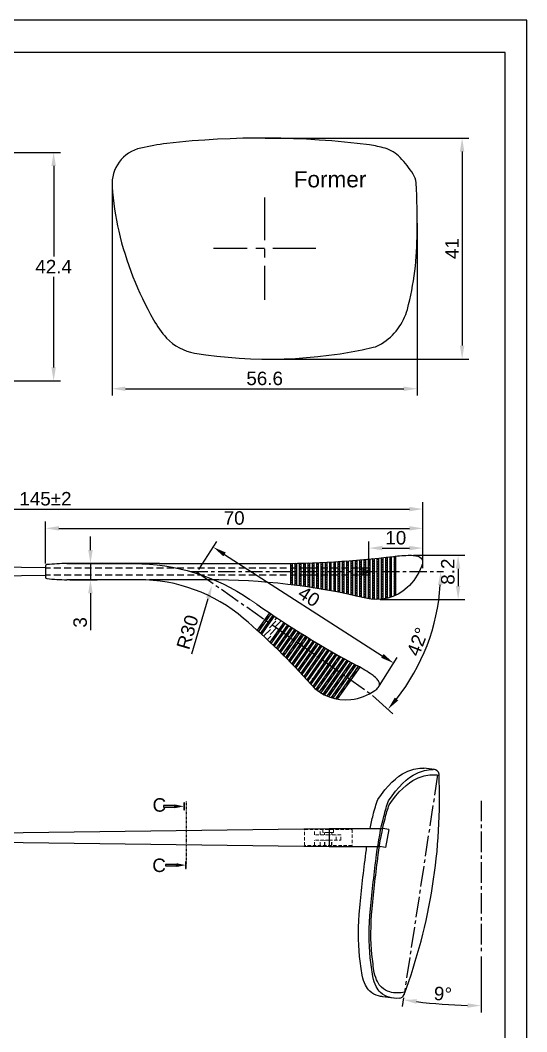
# Model space of a CAD drawing. Header units: millimetres. Extents: x 1399 to 2555, y 1196 to 1555.
# Drawn here: x 1992.6 to 2086.6, y 1366.9 to 1554.6 of the extents above; entities that cross this region are included whole.
import ezdxf

# ---------------------------------------------------------------- set-up
doc = ezdxf.new("R2010")
doc.units = ezdxf.units.MM
for name, pattern in [('ACAD_ISO02W100', [15, 12, -3]), ('CENTER', [50.8, 31.75, -6.35, 6.35, -6.35]), ('CENTER2', [28.575, 19.05, -3.175, 3.175, -3.175]), ('DASHED', [19.05, 12.7, -6.35]), ('HIDDEN', [9.525, 6.35, -3.175]), ('HIDDEN2', [0.1875, 0.125, -0.0625]), ('PHANTOM2', [1.25, 0.625, -0.125, 0.125, -0.125, 0.125, -0.125])]:
    doc.linetypes.add(name, pattern=pattern)
for name, color, linetype in [('Center Line', 2, 'CENTER2'), ('Dimension', 3, 'Continuous'), ('Hidden Line', 1, 'HIDDEN2'), ('PDF2_Geometry', 7, 'Continuous'), ('Section Line', 6, 'PHANTOM2'), ('Text', 4, 'Continuous')]:
    doc.layers.add(name, color=color, linetype=linetype)
for name, color, linetype, lineweight in [('odj', 4, 'Continuous', 35), ('Section', 4, 'Continuous', 25), ('绘图层', 7, 'Continuous', 15), ('虚线', 3, 'DASHED', 15)]:
    doc.layers.add(name, color=color, linetype=linetype, lineweight=lineweight)
doc.styles.get("Standard").update_dxf_attribs({"font": 'arial.ttf'})
doc.styles.add('样式 1', font='romant.shx')
doc.dimstyles.new('ISO-25', dxfattribs={"dimtxt": 2.5, "dimasz": 2.5, "dimexe": 1.25, "dimexo": 0.625, "dimtad": 1, "dimtxsty": 'Standard', "dimcen": 2.5, "dimadec": 0, "dimazin": 0, "dimtfac": 1, "dimtmove": 0, "dimatfit": 3, "dimfxl": 1, "dimarcsym": 0})
doc.dimstyles.new('ISO-25$0', dxfattribs={"dimtxt": 2.5, "dimasz": 2.5, "dimexe": 0.5, "dimexo": 1, "dimgap": 1, "dimtad": 0, "dimtih": 1, "dimtoh": 1, "dimdec": 1, "dimzin": 10, "dimdsep": 46, "dimlunit": 6, "dimtxsty": '样式 1', "dimcen": 0, "dimclrd": 256, "dimclre": 256, "dimclrt": 7, "dimazin": 0, "dimtfac": 1, "dimtdec": 1, "dimtofl": 0, "dimtmove": 0, "dimatfit": 0, "dimfxl": 1, "dimtolj": 1, "dimtzin": 10, "dimarcsym": 0})
pattern_1 = [(45, (-4289.73842, 1186.33134), (-0.224506403, 0.224506403), [])]
pattern_2 = [(45, (-4291.73842, 1186.33134), (-0.224506403, 0.224506403), [])]

# ---------------------------------------------------------------- blocks, each defined once
blk = doc.blocks.new('*D159')
at = {"layer": 'Defpoints', "color": 0, "transparency": 16777216}
for p in [(2067.36, 1463.85), (1922.31, 1453.91), (2067.36, 1452.26)]:
    blk.add_point(p, dxfattribs=at)
at = {"layer": 'Dimension', "color": 0, "lineweight": -2, "transparency": 16777216}
for p, q in [((1922.31, 1454.53), (1922.31, 1465.1)), ((2067.36, 1452.89), (2067.36, 1465.1)), ((1924.81, 1463.85), (2064.86, 1463.85))]:
    blk.add_line(p, q, dxfattribs=at)
at = {"layer": 'Dimension', "color": 0, "transparency": 16777216}
for points in [[(1924.81, 1464.26), (1924.81, 1463.43), (1922.31, 1463.85)], [(2064.86, 1464.26), (2064.86, 1463.43), (2067.36, 1463.85)]]:
    blk.add_solid(points, dxfattribs=at)
at = {"layer": 'Dimension', "color": 0, "transparency": 16777216, "insert": (1997.31, 1465.75), "char_height": 2.5, "attachment_point": 5}
blk.add_mtext('145±2', dxfattribs=at)
blk = doc.blocks.new('*D125')
at = {"layer": 'Defpoints', "color": 0, "transparency": 16777216}
for p in [(2067.36, 1460.27), (1997.32, 1453.15), (2067.36, 1452.26)]:
    blk.add_point(p, dxfattribs=at)
at = {"layer": 'Dimension', "color": 0, "lineweight": -2, "transparency": 16777216}
for p, q in [((1997.32, 1453.77), (1997.32, 1461.52)), ((1999.82, 1460.27), (2064.86, 1460.27)), ((2067.36, 1452.89), (2067.36, 1461.52))]:
    blk.add_line(p, q, dxfattribs=at)
at = {"layer": 'Dimension', "color": 0, "transparency": 16777216}
for points in [[(1999.82, 1460.69), (1999.82, 1459.86), (1997.32, 1460.27)], [(2064.86, 1460.69), (2064.86, 1459.86), (2067.36, 1460.27)]]:
    blk.add_solid(points, dxfattribs=at)
at = {"layer": 'Dimension', "color": 0, "transparency": 16777216, "insert": (2032.34, 1462.18), "char_height": 2.5, "attachment_point": 5}
blk.add_mtext('70', dxfattribs=at)
blk = doc.blocks.new('*D126')
at = {"layer": 'Defpoints', "color": 0, "transparency": 16777216}
for p in [(2067.36, 1456.61), (2057.32, 1452.91), (2067.36, 1452.26)]:
    blk.add_point(p, dxfattribs=at)
at = {"layer": 'Dimension', "color": 0, "lineweight": -2, "transparency": 16777216}
for p, q in [((2057.32, 1453.53), (2057.32, 1457.86)), ((2059.82, 1456.61), (2064.86, 1456.61)), ((2067.36, 1452.89), (2067.36, 1457.86))]:
    blk.add_line(p, q, dxfattribs=at)
at = {"layer": 'Dimension', "color": 0, "transparency": 16777216}
for points in [[(2059.82, 1457.03), (2059.82, 1456.19), (2057.32, 1456.61)], [(2064.86, 1457.03), (2064.86, 1456.19), (2067.36, 1456.61)]]:
    blk.add_solid(points, dxfattribs=at)
at = {"layer": 'Dimension', "color": 0, "transparency": 16777216, "insert": (2062.34, 1458.51), "char_height": 2.5, "attachment_point": 5}
blk.add_mtext('10', dxfattribs=at)
blk = doc.blocks.new('*D127')
at = {"layer": 'Defpoints', "color": 0, "transparency": 16777216}
for p in [(2065, 1455.27), (2058.81, 1447.07), (2073.91, 1447.07)]:
    blk.add_point(p, dxfattribs=at)
at = {"layer": 'Dimension', "color": 0, "lineweight": -2, "transparency": 16777216}
for p, q in [((2065.63, 1455.27), (2075.16, 1455.27)), ((2073.91, 1452.77), (2073.91, 1449.57)), ((2059.44, 1447.07), (2075.16, 1447.07))]:
    blk.add_line(p, q, dxfattribs=at)
at = {"layer": 'Dimension', "color": 0, "transparency": 16777216}
for points in [[(2073.49, 1452.77), (2074.32, 1452.77), (2073.91, 1455.27)], [(2073.49, 1449.57), (2074.32, 1449.57), (2073.91, 1447.07)]]:
    blk.add_solid(points, dxfattribs=at)
at = {"layer": 'Dimension', "color": 0, "transparency": 16777216, "insert": (2072, 1452.24), "char_height": 2.5, "attachment_point": 5, "rotation": 90}
blk.add_mtext('8.2', dxfattribs=at)
blk = doc.blocks.new('*D128')
at = {"layer": 'Defpoints', "color": 0, "transparency": 16777216}
for p in [(2001.44, 1453.74), (2001.23, 1450.74), (2005.67, 1450.74)]:
    blk.add_point(p, dxfattribs=at)
at = {"layer": 'Dimension', "color": 0, "lineweight": -2, "transparency": 16777216}
for p, q in [((2005.67, 1456.24), (2005.67, 1458.74)), ((2002.06, 1453.74), (2006.92, 1453.74)), ((2005.67, 1453.74), (2005.67, 1450.74)), ((2001.86, 1450.74), (2006.92, 1450.74)), ((2005.67, 1448.24), (2005.67, 1441.37))]:
    blk.add_line(p, q, dxfattribs=at)
at = {"layer": 'Dimension', "color": 0, "transparency": 16777216}
for points in [[(2005.25, 1456.24), (2006.08, 1456.24), (2005.67, 1453.74)], [(2005.25, 1448.24), (2006.08, 1448.24), (2005.67, 1450.74)]]:
    blk.add_solid(points, dxfattribs=at)
at = {"layer": 'Dimension', "color": 0, "transparency": 16777216, "insert": (2003.76, 1442.82), "char_height": 2.5, "attachment_point": 5, "rotation": 90}
blk.add_mtext('3', dxfattribs=at)
blk = doc.blocks.new('*D161')
at = {"layer": 'Defpoints', "color": 0, "transparency": 16777216}
for p in [(2070.1, 1414.51), (2078.17, 1409.74), (2078.17, 1381.44), (2063.87, 1373.75), (2068.52, 1372.2)]:
    blk.add_point(p, dxfattribs=at)
at = {"layer": 'Dimension', "color": 0, "lineweight": -2, "transparency": 16777216}
for p, q in [((2078.17, 1380.81), (2078.17, 1370.46)), ((2063.78, 1373.14), (2063.54, 1371.57))]:
    blk.add_line(p, q, dxfattribs=at)
blk.add_arc((2078.17, 1467.28), 95.57, 262.809, 268.5012, dxfattribs=at)
at = {"layer": 'Dimension', "color": 0, "transparency": 16777216}
for points in [[(2066.15, 1372.05), (2066.26, 1372.87), (2063.73, 1372.81)], [(2075.67, 1372.16), (2075.66, 1371.32), (2078.17, 1371.71)]]:
    blk.add_solid(points, dxfattribs=at)
at = {"layer": 'Dimension', "color": 0, "transparency": 16777216, "insert": (2071.07, 1373.88), "char_height": 2.5, "attachment_point": 5, "rotation": 355.6551}
blk.add_mtext('9°', dxfattribs=at)
blk = doc.blocks.new('*D152')
at = {"layer": 'Defpoints', "color": 0, "transparency": 16777216}
for p in [(2032.31, 1452.26), (2032.47, 1452.26), (2071.19, 1452.26), (2066.21, 1434.32), (2057.57, 1429.65)]:
    blk.add_point(p, dxfattribs=at)
at = {"layer": 'Dimension', "color": 0, "lineweight": -2, "transparency": 16777216}
blk.add_line((2058.04, 1429.23), (2061.79, 1425.85), dxfattribs=at)
blk.add_arc((2032.47, 1452.26), 38.21, 321.7394, 356.2511, dxfattribs=at)
at = {"layer": 'Dimension', "color": 0, "transparency": 16777216}
for points in [[(2070.18, 1449.78), (2071.02, 1449.75), (2070.68, 1452.26)], [(2062.79, 1428.33), (2062.16, 1428.87), (2060.86, 1426.69)]]:
    blk.add_solid(points, dxfattribs=at)
at = {"layer": 'Dimension', "color": 0, "transparency": 16777216, "insert": (2066.39, 1439.24), "char_height": 2.5, "attachment_point": 5, "rotation": 68.9952}
blk.add_mtext('42°', dxfattribs=at)
blk = doc.blocks.new('*D121')
at = {"layer": 'Defpoints', "color": 0, "transparency": 16777216}
for p in [(2025.46, 1452.13), (2061.95, 1435.26), (2058.95, 1430.6)]:
    blk.add_point(p, dxfattribs=at)
at = {"layer": 'Dimension', "color": 0, "lineweight": -2, "transparency": 16777216}
for p, q in [((2025.8, 1452.66), (2029.13, 1457.84)), ((2030.56, 1455.44), (2059.84, 1436.61)), ((2059.29, 1431.13), (2062.62, 1436.31))]:
    blk.add_line(p, q, dxfattribs=at)
at = {"layer": 'Dimension', "color": 0, "transparency": 16777216}
for points in [[(2030.79, 1455.79), (2030.33, 1455.09), (2028.46, 1456.79)], [(2060.07, 1436.96), (2059.62, 1436.26), (2061.95, 1435.26)]]:
    blk.add_solid(points, dxfattribs=at)
at = {"layer": 'Dimension', "color": 0, "transparency": 16777216, "insert": (2046.23, 1447.62), "char_height": 2.5, "attachment_point": 5, "rotation": 327.2603}
blk.add_mtext('40', dxfattribs=at)
blk = doc.blocks.new('*D122')
at = {"layer": 'Defpoints', "color": 0, "transparency": 16777216}
for p in [(2028.21, 1449.68), (2019.79, 1420.88)]:
    blk.add_point(p, dxfattribs=at)
at = {"layer": 'Dimension', "color": 0, "lineweight": -2, "transparency": 16777216}
blk.add_line((2024.51, 1437.01), (2027.51, 1447.28), dxfattribs=at)
at = {"layer": 'Dimension', "color": 0, "transparency": 16777216}
blk.add_solid([(2027.11, 1447.4), (2027.91, 1447.16), (2028.21, 1449.68)], dxfattribs=at)
at = {"layer": 'Dimension', "color": 0, "transparency": 16777216, "insert": (2023.69, 1441.01), "char_height": 2.5, "attachment_point": 5, "rotation": 73.6909}
blk.add_mtext('R30', dxfattribs=at)
blk = doc.blocks.new('_FILLED')
at = {"color": 0, "linetype": 'ByBlock'}
blk.add_solid([(0, 0), (-1, 0.21), (-1, -0.21)], dxfattribs=at)
blk = doc.blocks.new('ER')
at = {"layer": 'Section'}
h = blk.add_hatch(color=6, dxfattribs=at)
h.dxf.hatch_style = 1
h.paths.add_polyline_path([(973.88, -602.3), (973.88, -602.77), (977.63, -602.77), (977.63, -602.3)])
h.paths.add_polyline_path([(980.63, -603.66), (980.87, -603.66), (980.87, -601.41), (980.63, -601.41)])
at = {"layer": 'Section', "color": 6}
for points in [[(977.63, -602.3), (973.88, -602.3), (973.88, -602.77), (977.63, -602.77)], [(980.87, -603.66), (980.87, -601.41), (980.63, -601.41), (980.63, -603.66)]]:
    blk.add_lwpolyline(points, close=True, dxfattribs=at)
at = {"layer": 'Section', "color": 6, "xscale": 3.002185386386005, "yscale": 3.002185386386005, "zscale": 3.002185386386005}
blk.add_blockref('_FILLED', (980.63, -602.54), dxfattribs=at)
blk = doc.blocks.new('*D140')
at = {"layer": 'Defpoints', "color": 0, "transparency": 16777216}
for p in [(2009.67, 1524.36), (2066.31, 1517.51), (2066.31, 1486.18)]:
    blk.add_point(p, dxfattribs=at)
at = {"layer": 'Dimension', "color": 0, "lineweight": -2, "transparency": 16777216}
for p, q in [((2009.67, 1523.74), (2009.67, 1484.93)), ((2066.31, 1516.89), (2066.31, 1484.93)), ((2012.17, 1486.18), (2063.81, 1486.18))]:
    blk.add_line(p, q, dxfattribs=at)
at = {"layer": 'Dimension', "color": 0, "transparency": 16777216}
for points in [[(2012.17, 1486.59), (2012.17, 1485.76), (2009.67, 1486.18)], [(2063.81, 1486.59), (2063.81, 1485.76), (2066.31, 1486.18)]]:
    blk.add_solid(points, dxfattribs=at)
at = {"layer": 'Dimension', "color": 0, "transparency": 16777216, "insert": (2038, 1488.08), "char_height": 2.5, "attachment_point": 5}
blk.add_mtext('56.6', dxfattribs=at)
blk = doc.blocks.new('*D141')
at = {"layer": 'Defpoints', "color": 0, "transparency": 16777216}
for p in [(2037.46, 1532.68), (2038.82, 1491.67), (2074.65, 1491.67)]:
    blk.add_point(p, dxfattribs=at)
at = {"layer": 'Dimension', "lineweight": -2, "transparency": 16777216}
for p, q in [((2038.09, 1532.68), (2075.9, 1532.68)), ((2074.65, 1530.18), (2074.65, 1494.17)), ((2039.44, 1491.67), (2075.9, 1491.67))]:
    blk.add_line(p, q, dxfattribs=at)
at = {"layer": 'Dimension', "transparency": 16777216}
for points in [[(2074.23, 1530.18), (2075.06, 1530.18), (2074.65, 1532.68)], [(2074.23, 1494.17), (2075.06, 1494.17), (2074.65, 1491.67)]]:
    blk.add_solid(points, dxfattribs=at)
at = {"layer": 'Dimension', "transparency": 16777216, "insert": (2072.77, 1512.18), "char_height": 2.5, "attachment_point": 5, "rotation": 90}
blk.add_mtext('41', dxfattribs=at)
blk = doc.blocks.new('*D176')
at = {"layer": 'Defpoints', "color": 0, "transparency": 16777216}
for p in [(1957.97, 1530.02), (1956.68, 1487.64), (1998.84, 1487.64)]:
    blk.add_point(p, dxfattribs=at)
at = {"layer": 'Dimension', "color": 0, "lineweight": -2, "transparency": 16777216}
for p, q in [((1958.6, 1530.02), (2000.09, 1530.02)), ((1998.84, 1527.52), (1998.84, 1510.71)), ((1998.84, 1490.14), (1998.84, 1506.95)), ((1957.3, 1487.64), (2000.09, 1487.64))]:
    blk.add_line(p, q, dxfattribs=at)
at = {"layer": 'Dimension', "color": 0, "transparency": 16777216}
for points in [[(1998.42, 1527.52), (1999.25, 1527.52), (1998.84, 1530.02)], [(1998.42, 1490.14), (1999.25, 1490.14), (1998.84, 1487.64)]]:
    blk.add_solid(points, dxfattribs=at)
at = {"layer": 'Dimension', "color": 0, "transparency": 16777216, "insert": (1998.84, 1508.83), "char_height": 2.5, "attachment_point": 5}
blk.add_mtext('42.4', dxfattribs=at)

msp = doc.modelspace()

# ---------------------------------------------------------------- hatches: boundary and pattern name
h = msp.add_hatch()
h.set_pattern_fill('ANSI31', color=256, scale=0.1)
h.set_pattern_definition(pattern_1)
h.paths.add_polyline_path([(2050.31116, 1454.03607, -0.000417333), (2050.01116, 1454.0191), (2050.01116, 1448.72091, -0.000609987), (2050.31116, 1448.66594)])
h.paths.add_polyline_path([(2051.11116, 1454.08379, -0.000417442), (2050.81116, 1454.06547), (2050.81116, 1448.57265, -0.000610729), (2051.11116, 1448.51567)])
h.paths.add_polyline_path([(2051.91116, 1454.13508, -0.00041756), (2051.61116, 1454.11543), (2051.61116, 1448.419, -0.000611499), (2051.91116, 1448.35999)])
h.paths.add_polyline_path([(2052.71116, 1454.18996, -0.000417686), (2052.41116, 1454.16896), (2052.41116, 1448.25993, -0.000612298), (2052.71116, 1448.19888)])
h.paths.add_polyline_path([(2053.51116, 1454.24841, -0.000417821), (2053.21116, 1454.22607), (2053.21116, 1448.09543, -0.000613127), (2053.51116, 1448.03233)])
h.paths.add_polyline_path([(2054.31116, 1454.31045, -0.000417963), (2054.01116, 1454.28677), (2054.01116, 1447.92547, -0.000613985), (2054.31116, 1447.86032)])
h.paths.add_polyline_path([(2055.11116, 1454.37609, -0.000418115), (2054.81116, 1454.35105), (2054.81116, 1447.75002, -0.000614873), (2055.11116, 1447.68281)])
h.paths.add_polyline_path([(2055.91116, 1454.44531, -0.000418275), (2055.61116, 1454.41893), (2055.61116, 1447.56907, -0.000615792), (2055.91116, 1447.49979)])
h.paths.add_polyline_path([(2056.71116, 1454.51813, -0.000418443), (2056.41116, 1454.4904), (2056.41116, 1447.38259, -0.000616742), (2056.71116, 1447.31122)])
h.paths.add_polyline_path([(2057.51116, 1454.59456, -0.00041862), (2057.21116, 1454.56548), (2057.21116, 1447.2041, 0.008961993), (2057.51116, 1447.15466)])
h = msp.add_hatch()
h.set_pattern_fill('ANSI31', color=256, scale=0.1)
h.set_pattern_definition(pattern_1)
h.paths.add_polyline_path([(2058.31116, 1454.67459, -0.000418805), (2058.01116, 1454.64416), (2058.01116, 1447.09653, 0.008863376), (2058.31116, 1447.07599)])
h.paths.add_polyline_path([(2059.11116, 1454.75823, -0.000419), (2058.81116, 1454.72644), (2058.81116, 1447.06543, 0.008845684), (2059.11116, 1447.07324)])
h.paths.add_polyline_path([(2059.91116, 1454.84549, -0.000419202), (2059.61116, 1454.81235), (2059.61116, 1447.10995, 0.00890746), (2059.91116, 1447.14633)])
h.paths.add_polyline_path([(2060.71116, 1454.93638, -0.000419414), (2060.41116, 1454.90187), (2060.41116, 1447.23132, 0.009053857), (2060.71116, 1447.29727)])
h.paths.add_polyline_path([(2061.51116, 1455.03088, -0.000419634), (2061.21116, 1454.99502), (2061.21116, 1447.43299, 0.009297882), (2061.51116, 1447.53047)])
h.paths.add_polyline_path([(2062.31116, 1455.12503, 0.002863427), (2062.01116, 1455.09146), (2062.01116, 1447.72114, 0.009663899), (2062.31116, 1447.85339)])
h = msp.add_hatch()
h.set_pattern_fill('ANSI31', color=256, scale=0.1)
h.set_pattern_definition(pattern_1)
h.paths.add_polyline_path([(2043.11116, 1453.76712, -0.000416723), (2042.81116, 1453.76218), (2042.81116, 1449.81535, -0.000604562), (2043.11116, 1449.77828)])
h.paths.add_polyline_path([(2043.91116, 1453.78276, -0.000416758), (2043.61116, 1453.77648), (2043.61116, 1449.71487, -0.000605057), (2043.91116, 1449.67584)])
h.paths.add_polyline_path([(2044.71116, 1453.80195, -0.000416801), (2044.41116, 1453.79434), (2044.41116, 1449.60915, -0.000605578), (2044.71116, 1449.56814)])
h.paths.add_polyline_path([(2045.51116, 1453.82471, -0.000416852), (2045.21116, 1453.81576), (2045.21116, 1449.49816, -0.000606126), (2045.51116, 1449.45518)])
h.paths.add_polyline_path([(2046.31116, 1453.85102, -0.000416912), (2046.01116, 1453.84074), (2046.01116, 1449.3819, -0.000606701), (2046.31116, 1449.33694)])
h.paths.add_polyline_path([(2047.11116, 1453.8809, -0.000416979), (2046.81116, 1453.86928), (2046.81116, 1449.26035, -0.000607303), (2047.11116, 1449.2134)])
h.paths.add_polyline_path([(2047.91116, 1453.91434, -0.000417055), (2047.61116, 1453.90138), (2047.61116, 1449.13349, -0.000607933), (2047.91116, 1449.08454)])
h.paths.add_polyline_path([(2048.71116, 1453.95135, -0.00041714), (2048.41116, 1453.93705), (2048.41116, 1449.00131, -0.00060859), (2048.71116, 1448.95036)])
h.paths.add_polyline_path([(2049.51116, 1453.99192, -0.000417232), (2049.21116, 1453.97629), (2049.21116, 1448.86379, -0.000609274), (2049.51116, 1448.81084)])
h = msp.add_hatch()
h.set_pattern_fill('ANSI31', color=256, scale=0.1)
h.set_pattern_definition(pattern_2)
h.paths.add_polyline_path([(2039.12961, 1444.42846, -0.000416723), (2038.88103, 1444.59648), (2036.61722, 1441.36343, -0.000604562), (2036.84171, 1441.16099)])
h.paths.add_polyline_path([(2039.79391, 1443.98241, -0.000416758), (2039.54456, 1444.14934), (2037.21491, 1440.82226, -0.000605057), (2037.43827, 1440.61822)])
h.paths.add_polyline_path([(2040.46024, 1443.53927, -0.000416801), (2040.21012, 1443.7051), (2037.8096, 1440.2768, -0.000605578), (2038.03182, 1440.07114)])
h.paths.add_polyline_path([(2041.12861, 1443.09905, -0.000416852), (2040.87773, 1443.26379), (2038.40126, 1439.72702, -0.000606126), (2038.62235, 1439.51974)])
h.paths.add_polyline_path([(2041.79903, 1442.66174, -0.000416912), (2041.54738, 1442.82539), (2038.98989, 1439.17292, -0.000606701), (2039.20985, 1438.96402)])
h.paths.add_polyline_path([(2042.47148, 1442.22736, -0.000416979), (2042.21907, 1442.38991), (2039.5755, 1438.61449, -0.000607303), (2039.79431, 1438.40396)])
h.paths.add_polyline_path([(2043.14599, 1441.79589, -0.000417055), (2042.89281, 1441.95735), (2040.15806, 1438.05171, -0.000607933), (2040.37573, 1437.83955)])
h.paths.add_polyline_path([(2043.82253, 1441.36734, -0.00041714), (2043.56859, 1441.5277), (2040.73756, 1437.48458, -0.00060859), (2040.95409, 1437.27077)])
h.paths.add_polyline_path([(2044.50113, 1440.94172, -0.000417232), (2044.24642, 1441.10098), (2041.314, 1436.91307, -0.000609274), (2041.52938, 1436.69762)])
h = msp.add_hatch()
h.set_pattern_fill('ANSI31', scale=0.1)
h.set_pattern_definition(pattern_2)
h.paths.add_polyline_path([(2045.18177, 1440.51902, -0.000417333), (2044.92629, 1440.67719), (2041.88737, 1436.33717, -0.000609987), (2042.10159, 1436.12007)])
h.paths.add_polyline_path([(2045.86446, 1440.09925, -0.000417442), (2045.60821, 1440.25632), (2042.45766, 1435.75686, -0.000610729), (2042.67072, 1435.53811)])
h.paths.add_polyline_path([(2046.54921, 1439.6824, -0.00041756), (2046.29219, 1439.83838), (2043.02485, 1435.17214, -0.000611499), (2043.23675, 1434.95172)])
h.paths.add_polyline_path([(2047.236, 1439.26849, -0.000417686), (2046.97821, 1439.42336), (2043.58894, 1434.58297, -0.000612298), (2043.79966, 1434.36089)])
h.paths.add_polyline_path([(2047.92485, 1438.85751, -0.000417821), (2047.66629, 1439.01129), (2044.1499, 1433.98936, -0.000613127), (2044.35946, 1433.7656)])
h.paths.add_polyline_path([(2048.61576, 1438.44948, -0.000417963), (2048.35643, 1438.60215), (2044.70774, 1433.39127, -0.000613985), (2044.91611, 1433.16583)])
h.paths.add_polyline_path([(2049.30873, 1438.04438, -0.000418115), (2049.04862, 1438.19594), (2045.26243, 1432.78869, -0.000614873), (2045.46962, 1432.56157)])
h.paths.add_polyline_path([(2050.00375, 1437.64222, -0.000418275), (2049.74288, 1437.79268), (2045.81396, 1432.18161, -0.000615792), (2046.01997, 1431.95278)])
h.paths.add_polyline_path([(2050.70085, 1437.24301, -0.000418443), (2050.43919, 1437.39237), (2046.36232, 1431.56999, -0.000616742), (2046.56713, 1431.33946)])
h.paths.add_polyline_path([(2051.4, 1436.84676, -0.00041862), (2051.13758, 1436.99501), (2046.91527, 1430.96492, 0.008961993), (2047.13265, 1430.75235)])
h = msp.add_hatch()
h.set_pattern_fill('ANSI31', scale=0.1)
h.set_pattern_definition(pattern_2)
h.paths.add_polyline_path([(2052.10123, 1436.45345, -0.000418805), (2051.83803, 1436.60059), (2047.50888, 1430.41794, 0.008863376), (2047.74285, 1430.22905)])
h.paths.add_polyline_path([(2052.80453, 1436.06311, -0.000419), (2052.54055, 1436.20914), (2048.14637, 1429.9336, 0.008845684), (2048.3966, 1429.76793)])
h.paths.add_polyline_path([(2053.5099, 1435.67573, -0.000419202), (2053.24514, 1435.82065), (2048.82723, 1429.51122, 0.00890746), (2049.09384, 1429.36894)])
h.paths.add_polyline_path([(2054.21735, 1435.29131, -0.000419414), (2053.95181, 1435.43512), (2049.55217, 1429.15178, 0.009053857), (2049.83574, 1429.03372)])
h.paths.add_polyline_path([(2054.92688, 1434.90987, -0.000419634), (2054.66056, 1435.05256), (2050.32316, 1428.85811, 0.009297882), (2050.62481, 1428.76588)])
h.paths.add_polyline_path([(2055.6362, 1434.52813, 0.002863427), (2055.37119, 1434.6727), (2051.14376, 1428.63529, 0.009663899), (2051.46536, 1428.57154)])

# ---------------------------------------------------------------- linework, layer by layer
for p, q in [((2082.61153, 1548.5531), (1673.35603, 1548.5531)), ((2082.61153, 1261.81215), (2082.61153, 1548.5531)), ((2057.51116, 1454.59456), (2057.51116, 1447.15466)), ((2058.01116, 1454.64416), (2058.01116, 1447.09653)), ((2058.31116, 1454.67459), (2058.31116, 1447.07599)), ((2058.81116, 1454.72644), (2058.81116, 1447.06543)), ((2059.11116, 1454.75823), (2059.11116, 1447.07324)), ((2059.61116, 1454.81235), (2059.61116, 1447.10995)), ((2059.91116, 1454.84549), (2059.91116, 1447.14633)), ((2060.41116, 1454.90187), (2060.41116, 1447.23132)), ((2060.71116, 1454.93638), (2060.71116, 1447.29727)), ((2061.21116, 1454.99502), (2061.21116, 1447.43299)), ((2061.51116, 1455.03088), (2061.51116, 1447.53047)), ((2062.01116, 1455.09146), (2062.01116, 1447.72114)), ((2062.31116, 1455.12503), (2062.31116, 1447.85339)), ((1997.31116, 1452.94584), (1922.31116, 1453.90975)), ((2018.51219, 1453.74012), (2001.31116, 1453.74012)), ((2042.81116, 1453.76218), (2042.81116, 1449.81535)), ((2043.11116, 1453.76712), (2043.11116, 1449.77828)), ((2043.61116, 1453.77648), (2043.61116, 1449.71487)), ((2043.91116, 1453.78276), (2043.91116, 1449.67584)), ((2044.41116, 1453.79434), (2044.41116, 1449.60915)), ((2044.71116, 1453.80195), (2044.71116, 1449.56814)), ((2045.21116, 1453.81576), (2045.21116, 1449.49816)), ((2045.51116, 1453.82471), (2045.51116, 1449.45518)), ((2046.01116, 1453.84074), (2046.01116, 1449.3819)), ((2046.31116, 1453.85102), (2046.31116, 1449.33694)), ((2046.81116, 1453.86928), (2046.81116, 1449.26035)), ((2047.11116, 1453.8809), (2047.11116, 1449.2134)), ((2047.61116, 1453.90138), (2047.61116, 1449.13349)), ((2047.91116, 1453.91434), (2047.91116, 1449.08454)), ((2048.41116, 1453.93705), (2048.41116, 1449.00131)), ((2048.71116, 1453.95135), (2048.71116, 1448.95036)), ((2049.21116, 1453.97629), (2049.21116, 1448.86379)), ((2049.51116, 1453.99192), (2049.51116, 1448.81084)), ((2050.01116, 1454.0191), (2050.01116, 1448.72091)), ((2050.31116, 1454.03607), (2050.31116, 1448.66594)), ((2050.81116, 1454.06547), (2050.81116, 1448.57265)), ((2051.11116, 1454.08379), (2051.11116, 1448.51567)), ((2051.61116, 1454.11543), (2051.61116, 1448.419)), ((2051.91116, 1454.13508), (2051.91116, 1448.35999)), ((2052.41116, 1454.16896), (2052.41116, 1448.25993)), ((2052.71116, 1454.18996), (2052.71116, 1448.19888)), ((2053.21116, 1454.22607), (2053.21116, 1448.09543)), ((2053.51116, 1454.24841), (2053.51116, 1448.03233)), ((2054.01116, 1454.28677), (2054.01116, 1447.92547)), ((2054.31116, 1454.31045), (2054.31116, 1447.86032)), ((2054.81116, 1454.35105), (2054.81116, 1447.75002)), ((2055.11116, 1454.37609), (2055.11116, 1447.68281)), ((2055.61116, 1454.41893), (2055.61116, 1447.56907)), ((2055.91116, 1454.44531), (2055.91116, 1447.49979)), ((2056.41116, 1454.4904), (2056.41116, 1447.38259)), ((2056.71116, 1454.51813), (2056.71116, 1447.31122)), ((2057.21116, 1454.56548), (2057.21116, 1447.2041)), ((2057.31501, 1452.90975), (2057.31501, 1451.60975)), ((1997.31116, 1451.53441), (1922.31116, 1450.60975)), ((2038.88103, 1444.59648), (2036.61722, 1441.36343)), ((2039.12961, 1444.42846), (2036.84171, 1441.16099)), ((2039.54456, 1444.14934), (2037.21491, 1440.82226)), ((2069.5458, 1415.54293), (2067.56071, 1415.78667)), ((1974.94446, 1403.58721), (2049.94837, 1404.56158)), ((2049.94837, 1404.56158), (2059.92067, 1404.60557)), ((2049.94837, 1404.54382), (2049.94837, 1401.27933)), ((2061.02587, 1404.42168), (2060.41766, 1401.07652)), ((1974.94446, 1402.18628), (2049.94837, 1401.26158)), ((2049.94837, 1401.26158), (2059.49517, 1401.21946)), ((2060.41766, 1401.07652), (2058.99943, 1401.29627)), ((2061.91464, 1373.10695), (2059.92955, 1373.35068))]:
    msp.add_line(p, q)
at = {"color": 3, "ltscale": 1000}
msp.add_line((1997.31116, 1452.94584), (1997.31116, 1451.53441), dxfattribs=at)
at = {"color": 1, "linetype": 'ACAD_ISO02W100', "lineweight": 13, "ltscale": 0.2}
for p, q in [((2056.25149, 1452.88926), (2057.36054, 1452.24232)), ((2056.25149, 1452.88926), (2056.25149, 1451.58926)), ((2057.36054, 1452.24232), (2056.24102, 1451.58926))]:
    msp.add_line(p, q, dxfattribs=at)
at = {"color": 7}
for p, q in [((2039.79391, 1443.98241), (2037.43827, 1440.61822)), ((2041.54738, 1442.82539), (2038.98989, 1439.17292)), ((2041.79903, 1442.66174), (2039.20985, 1438.96402)), ((2042.21907, 1442.38991), (2039.5755, 1438.61449)), ((2042.47148, 1442.22736), (2039.79431, 1438.40396)), ((2042.89281, 1441.95735), (2040.15806, 1438.05171)), ((2043.14599, 1441.79589), (2040.37573, 1437.83955)), ((2043.56859, 1441.5277), (2040.73756, 1437.48458)), ((2043.82253, 1441.36734), (2040.95409, 1437.27077)), ((2044.24642, 1441.10098), (2041.314, 1436.91307)), ((2044.50113, 1440.94172), (2041.52938, 1436.69762)), ((2044.92629, 1440.67719), (2041.88737, 1436.33717)), ((2045.18177, 1440.51902), (2042.10159, 1436.12007)), ((2045.60821, 1440.25632), (2042.45766, 1435.75686)), ((2045.86446, 1440.09925), (2042.67072, 1435.53811)), ((2046.29219, 1439.83838), (2043.02485, 1435.17214)), ((2046.54921, 1439.6824), (2043.23675, 1434.95172)), ((2046.97821, 1439.42336), (2043.58894, 1434.58297)), ((2047.236, 1439.26849), (2043.79966, 1434.36089)), ((2047.66629, 1439.01129), (2044.1499, 1433.98936)), ((2047.92485, 1438.85751), (2044.35946, 1433.7656)), ((2048.35643, 1438.60215), (2044.70774, 1433.39127)), ((2048.61576, 1438.44948), (2044.91611, 1433.16583)), ((2049.04862, 1438.19594), (2045.26243, 1432.78869)), ((2049.30873, 1438.04438), (2045.46962, 1432.56157)), ((2049.74288, 1437.79268), (2045.81396, 1432.18161)), ((2050.00375, 1437.64222), (2046.01997, 1431.95278)), ((2050.43919, 1437.39237), (2046.36232, 1431.56999)), ((2050.70085, 1437.24301), (2046.56713, 1431.33946)), ((2051.13758, 1436.99501), (2046.91527, 1430.96492)), ((2051.4, 1436.84676), (2047.13265, 1430.75235)), ((2051.83803, 1436.60059), (2047.50888, 1430.41794)), ((2052.10123, 1436.45345), (2047.74285, 1430.22905)), ((2052.54055, 1436.20914), (2048.14637, 1429.9336)), ((2052.80453, 1436.06311), (2048.3966, 1429.76793)), ((2053.24514, 1435.82065), (2048.82723, 1429.51122)), ((2053.5099, 1435.67573), (2049.09384, 1429.36894)), ((2053.95181, 1435.43512), (2049.55217, 1429.15178)), ((2054.21735, 1435.29131), (2049.83574, 1429.03372)), ((2054.66056, 1435.05256), (2050.32316, 1428.85811)), ((2054.92688, 1434.90987), (2050.62481, 1428.76588)), ((2055.37119, 1434.6727), (2051.14376, 1428.63529)), ((2055.6362, 1434.52813), (2051.46536, 1428.57154))]:
    msp.add_line(p, q, dxfattribs=at)
msp.add_lwpolyline([(2086.64957, 1257.5531), (2086.64957, 1554.5531), (1666.64957, 1554.5531), (1666.64957, 1257.5531)], close=True)
msp.add_lwpolyline([(2066.1036, 1524.35884, 0.130338322), (2065.55641, 1526.01372, 0.042095483), (2063.15859, 1529.08619, 0.139810846), (2060.34621, 1530.79559, 0.027675214), (2057.48779, 1531.41378, 0.059606301), (2019.82225, 1531.69938, 0.018299913), (2015.01199, 1530.82482, 0.37350237), (2009.69158, 1523.67083, 0.035582789), (2010.91424, 1515.39022, 0.071884886), (2017.35842, 1498.96819, 0.047776388), (2019.79927, 1495.56812, 0.153918257), (2024.99187, 1492.78586, 0.097004717), (2058.13806, 1493.86134, 0.087578148), (2059.70893, 1494.52025, 0.18430034), (2064.50364, 1500.9073, 0.066616023), (2066.28586, 1515.19838, 0.020113853)], format="xyb", close=True)
msp.add_lwpolyline([(2018.51219, 1453.74012), (2039.99352, 1453.74012, 0.030492674), (2061.8871, 1455.07655, -0.029639022), (2065.00291, 1455.27208, -0.039974111), (2066.05935, 1455.19111, -0.086358474), (2066.81929, 1454.93193, -0.301316799), (2067.30635, 1454.00653, -0.065474268), (2067.11364, 1453.18936, -0.118331492), (2064.44283, 1449.26807, -0.248029999), (2056.76364, 1447.29866, 0.058867245), (2027.63425, 1450.74012), (2016.63452, 1450.74012)], format="xyb")
for points in [[(2001.31116, 1453.74012, 0.023644439), (1997.57949, 1453.54012, 0.383559382), (1997.31116, 1453.2418), (1997.31116, 1451.23844, 0.383559382), (1997.57949, 1450.94012, 0.023644439), (2001.31116, 1450.74012)], [(2001.31116, 1453.74012), (2013.74655, 1453.74012, -0.15080764), (2035.27201, 1447.09662)], [(2046.60291, 1431.29907, 0.035097244), (2034.09224, 1443.57424, 0.178286639), (2014.63452, 1450.74012), (2001.31116, 1450.74012)], [(2059.08647, 1430.74678, 0.301316799), (2059.21828, 1431.78419, 0.086358474), (2058.74444, 1432.43238, 0.039974111), (2057.9255, 1433.10466, 0.029835498), (2055.24275, 1434.74136)], [(2046.60291, 1431.29907, 0.248029999), (2054.02294, 1428.50771, 0.118331492), (2058.4599, 1430.18793)]]:
    msp.add_lwpolyline(points, format="xyb", dxfattribs=at)
for centre, radius, start, end in [((2139.80406, 1593.64192), 180, 235, 241.9862414), ((2056.6485, 1432.84952), 3.21951, 304.2380716, 319.2222811)]:
    msp.add_arc(centre, radius, start, end, dxfattribs=at)
for centre, radius, start, end in [((2069.36706, 1414.55904), 1, 4.5574556, 90.1133423), ((1966.38512, 1410.18721), 104.07401, 339.5085307, 2.4513106), ((2062.92641, 1374.07441), 1, 273.668205, 341.3269098)]:
    msp.add_arc(centre, radius, start, end)
at = {"extrusion": (0, 0, -1)}
for centre, major_axis, start_param, end_param in [((2059.7658, 1347.67883), (8.35884, 68.07731), -0.186073914, -0.047770686), ((2061.75089, 1347.4351), (8.35884, 68.07731), -0.186073914, -0.047770686), ((2058.95584, 1339.66255), (9.34145, 76.08), -0.050267376, -0.029957969), ((2060.88405, 1339.42746), (9.34145, 76.08), -0.047770686, -0.037420316), ((2061.14499, 1368.62242), (5.76014, 46.9126), -0.529596164, -0.186073914), ((2063.13008, 1368.37868), (5.76014, 46.9126), -0.529596164, -0.186073914), ((2063.13008, 1368.37868), (5.63827, 45.92006), -0.525144227, -0.186073914), ((2061.75089, 1347.4351), (8.23697, 67.08476), -0.186073914, -0.047770686), ((2060.88405, 1339.42746), (9.21958, 75.08745), -0.047770686, 0.012155032), ((2061.38521, 1401.06141), (1.74687, 14.22709), -1.17256463, -0.930490258), ((2063.3703, 1400.81767), (1.74687, 14.22709), -1.17256463, -0.930490258), ((2063.3703, 1400.81767), (1.625, 13.23454), -1.17256463, -0.945548919), ((2062.63456, 1398.75962), (2.417, 19.6849), -1.306853905, -1.17256463), ((2064.61965, 1398.51588), (2.417, 19.6849), -1.544892818, -1.17256463), ((2064.61965, 1398.51588), (2.29513, 18.69235), -1.544892818, -1.17256463), ((2062.63456, 1398.75962), (2.417, 19.6849), -1.544892818, -1.481841695), ((2081.69259, 1394.73093), (10.30335, 83.91409), 4.617816794, 4.738292489), ((2083.67768, 1394.4872), (10.30335, 83.91409), 4.617816794, 4.738292489), ((2083.67768, 1394.4872), (10.18148, 82.92154), 4.617816794, 4.738292489), ((2061.0078, 1390.88001), (2.11725, 17.2436), 4.055222209, 4.617816794), ((2062.99289, 1390.63627), (2.11725, 17.2436), 4.055222209, 4.617816794), ((2062.99289, 1390.63627), (1.99538, 16.25105), 4.055222209, 4.617816794), ((2070.17109, 1407.936), (5.71733, 46.56389), 3.959427349, 4.055222209), ((2072.15618, 1407.69226), (5.71733, 46.56389), 3.959427349, 4.055222209), ((2072.15618, 1407.69226), (5.59546, 45.57134), 3.961134272, 4.055222209), ((2062.04027, 1387.94057), (1.61705, 13.1698), 3.340983273, 3.799235859), ((2060.05518, 1388.18431), (1.73892, 14.16235), 3.340983273, 3.804993276), ((2062.04027, 1387.94057), (1.73892, 14.16235), 3.340983273, 3.804993276), ((2064.05205, 1409.81442), (4.46876, 36.39516), 3.185672439, 3.340983273), ((2066.03714, 1409.57068), (4.46876, 36.39516), 3.185672439, 3.340983273), ((2066.03714, 1409.57068), (4.34689, 35.40262), 3.185672439, 3.340983273), ((2069.62879, 1435.93363), (7.59228, 61.83414), 3.036517695, 3.185672439), ((2067.6437, 1436.17737), (7.71415, 62.82669), 3.141592654, 3.185672439), ((2069.62879, 1435.93363), (7.71415, 62.82669), 3.085139517, 3.185672439)]:
    msp.add_ellipse(centre, major_axis=major_axis, ratio=0.3, start_param=start_param, end_param=end_param, dxfattribs=at)
at = {"layer": 'Center Line', "linetype": 'CENTER', "ltscale": 0.1}
msp.add_line((2024.26636, 1452.2628), (2071.18822, 1452.2628), dxfattribs=at)
at = {"layer": 'Center Line', "ltscale": 0.2}
for p, q in [((2025.31116, 1452.24012), (2057.57436, 1429.64919)), ((2070.10363, 1414.51491), (2063.87378, 1373.75424)), ((2078.16809, 1409.74261), (2078.16809, 1381.4355))]:
    msp.add_line(p, q, dxfattribs=at)
at = {"layer": 'Center Line', "linetype": 'CENTER', "lineweight": 25, "ltscale": 0.25}
for points in [[(2037.99344, 1521.66228), (2037.99344, 1502.69189)], [(2047.47864, 1512.17709), (2028.49734, 1512.17709)]]:
    msp.add_lwpolyline(points, dxfattribs=at)
at = {"layer": 'Hidden Line', "linetype": 'HIDDEN', "ltscale": 0.2}
for p, q in [((2057.31501, 1452.90975), (1997.31116, 1452.90975)), ((2057.31501, 1451.60975), (1997.31116, 1451.60975))]:
    msp.add_line(p, q, dxfattribs=at)
at = {"layer": 'PDF2_Geometry', "lineweight": 25}
msp.add_line((2061.02581, 1404.42138), (2059.92067, 1404.60557), dxfattribs=at)
at = {"layer": 'Section Line'}
msp.add_line((2023.45279, 1409.60569), (2023.45279, 1398.05952), dxfattribs=at).dxf.unprotected_set("ltscale", 0)
at = {"layer": '绘图层', "lineweight": 9}
msp.add_line((2035.27201, 1447.09662), (2036.5603, 1446.19455), dxfattribs=at)
at = {"layer": '虚线', "ltscale": 0.05}
for p, q in [((2047.26948, 1403.41158), (2047.26948, 1404.41158)), ((2048.29767, 1403.41158), (2048.29767, 1404.41158)), ((2048.79767, 1403.81158), (2048.79767, 1404.41158)), ((2050.79767, 1403.81158), (2050.79767, 1404.41158)), ((2049.94837, 1403.41158), (2047.26948, 1403.41158)), ((2047.26948, 1401.41158), (2047.26948, 1402.41158)), ((2049.94837, 1402.41158), (2047.26948, 1402.41158)), ((2048.29767, 1401.41158), (2048.29767, 1402.41158)), ((2050.79767, 1403.81158), (2048.79767, 1403.81158)), ((2049.09767, 1403.41158), (2049.09767, 1403.81158)), ((2049.09767, 1401.41158), (2049.09767, 1402.41158)), ((2049.19767, 1401.41158), (2049.19767, 1402.41158)), ((2050.39767, 1401.41158), (2050.39767, 1402.41158)), ((2050.49767, 1403.41158), (2050.49767, 1403.81158)), ((2050.49767, 1401.41158), (2050.49767, 1402.41158)), ((2051.29767, 1402.41158), (2051.29767, 1403.41158))]:
    msp.add_line(p, q, dxfattribs=at)
msp.add_lwpolyline([(2045.41328, 1404.41158), (2054.22154, 1404.41158), (2054.22154, 1401.41158), (2045.41328, 1401.41158)], close=True, dxfattribs=at)
msp.add_lwpolyline([(2049.94837, 1402.41158), (2052.12846, 1402.41158), (2052.12846, 1403.41158), (2049.84837, 1403.41158)], dxfattribs=at)

# ---------------------------------------------------------------- block references
at = {"linetype": 'Continuous', "xscale": 0.5559712353769681, "yscale": 0.5559712353769681, "zscale": 0.5559712353769681}
for p in [(1477.78938, 1743.686), (1478.11856, 1732.77906)]:
    msp.add_blockref('ER', p, dxfattribs=at)

# ---------------------------------------------------------------- texts
at = {"layer": 'odj', "char_height": 2.5, "attachment_point": 5}
for insert in [(2018.44989, 1408.93081), (2018.40345, 1397.73667)]:
    msp.add_mtext_dynamic_manual_height_columns('C', width=17.5973544, gutter_width=12.5, heights=[0], dxfattribs=dict(at, insert=insert))
at = {"layer": 'Text', "linetype": 'ByBlock', "lineweight": 9, "insert": (2060.55469, 1525.02474), "char_height": 2.9996568, "width": 34.3482701, "attachment_point": 5}
msp.add_mtext('\\pxql;Former', dxfattribs=at)

# ---------------------------------------------------------------- dimensions: what is measured, and where the dimension line sits
at = {"layer": 'Dimension'}
for base, p1, p2, override, picture, middle in [((2074.64736, 1491.67056), (2037.46141, 1532.68369), (2038.81934, 1491.67056), {"dimexe": 1.25, "dimexo": 0.625, "dimgap": 0.625, "dimtad": 3, "dimtih": 0, "dimtoh": 0, "dimzin": 8, "dimlunit": 2, "dimtxsty": 'Standard', "dimcen": 2.5, "dimclrt": 256, "dimadec": 0, "dimtp": 0.2, "dimtm": 0.2, "dimtdec": 2, "dimtofl": 1, "dimatfit": 3, "dimtolj": 0, "dimtzin": 8}, '*D141', (2072.76724, 1512.17712)), ((1998.83699, 1487.6434), (1957.97016, 1530.01617), (1956.67889, 1487.6434), {"dimexe": 1.25, "dimexo": 0.625, "dimgap": 0.625, "dimtad": 1, "dimzin": 8, "dimlunit": 2, "dimpost": '<>', "dimtxsty": 'Standard', "dimcen": 2.5, "dimclrd": 0, "dimclre": 0, "dimclrt": 0, "dimadec": 0, "dimtdec": 2, "dimtofl": 1, "dimatfit": 3, "dimtolj": 0, "dimtzin": 8}, '*D176', (1998.83699, 1508.82979))]:
    dim = msp.add_linear_dim(base=base, p1=p1, p2=p2, angle=90, dimstyle='ISO-25$0', override=override, dxfattribs=at)
    dim.commit()
    dim.dimension.update_dxf_attribs({"geometry": picture, "text_midpoint": middle})
for base, p1, p2, override, picture, middle in [((2066.3094, 1486.17786), (2009.67453, 1524.36001), (2066.3094, 1517.51409), {"dimexe": 1.25, "dimexo": 0.625, "dimgap": 0.625, "dimtad": 1, "dimzin": 8, "dimlunit": 2, "dimpost": '<>', "dimtxsty": 'Standard', "dimcen": 2.5, "dimclrd": 0, "dimclre": 0, "dimclrt": 0, "dimadec": 0, "dimtdec": 2, "dimtofl": 1, "dimatfit": 3, "dimtolj": 0, "dimtzin": 8}, '*D140', (2037.99989, 1486.17786)), ((2067.36054, 1463.84742), (1922.31116, 1453.90975), (2067.36054, 1452.2628), {"dimexe": 1.25, "dimexo": 0.625, "dimgap": 0.625, "dimtad": 3, "dimdec": 0, "dimzin": 8, "dimlunit": 2, "dimpost": '<>', "dimtxsty": 'Standard', "dimcen": 2.5, "dimclrd": 0, "dimclre": 0, "dimclrt": 0, "dimadec": 0, "dimtol": 1, "dimtp": 2, "dimtm": 2, "dimtdec": 2, "dimtofl": 1, "dimatfit": 3, "dimtolj": 0, "dimtzin": 8}, '*D159', (1997.31116, 1463.84742)), ((2067.36054, 1456.60987), (2057.31501, 1452.90975), (2067.36054, 1452.2628), {"dimexe": 1.25, "dimexo": 0.625, "dimgap": 0.625, "dimtad": 1, "dimtih": 0, "dimtoh": 0, "dimzin": 8, "dimlunit": 2, "dimtxsty": 'Standard', "dimcen": 2.5, "dimclrd": 0, "dimclre": 0, "dimclrt": 0, "dimadec": 0, "dimtp": 0.2, "dimtm": 0.2, "dimtdec": 2, "dimtofl": 1, "dimatfit": 3, "dimtolj": 0, "dimtzin": 8}, '*D126', (2062.33777, 1456.60987))]:
    dim = msp.add_linear_dim(base=base, p1=p1, p2=p2, dimstyle='ISO-25$0', override=override, dxfattribs=at)
    dim.commit()
    dim.dimension.update_dxf_attribs({"geometry": picture, "text_midpoint": middle, "dimtype": 160})
dim = msp.add_linear_dim(base=(2067.36054, 1460.27463), p1=(1997.32461, 1453.14764), p2=(2067.36054, 1452.2628), dimstyle='ISO-25$0', override={"dimexe": 1.25, "dimexo": 0.625, "dimgap": 0.625, "dimtad": 1, "dimtih": 0, "dimtoh": 0, "dimzin": 8, "dimlunit": 2, "dimtxsty": 'Standard', "dimcen": 2.5, "dimclrd": 0, "dimclre": 0, "dimclrt": 0, "dimadec": 0, "dimtp": 0.2, "dimtm": 0.2, "dimtdec": 2, "dimtofl": 1, "dimatfit": 3, "dimtolj": 0, "dimtzin": 8}, dxfattribs=at)
dim.commit()
dim.dimension.update_dxf_attribs({"geometry": '*D125', "text_midpoint": (2032.34258, 1462.17606)})
for base, p1, p2, picture, middle in [((2005.66674, 1450.7407), (2001.4382, 1453.74012), (2001.23115, 1450.7407), '*D128', (2005.66674, 1442.81608)), ((2073.90563, 1447.06543), (2065.00291, 1455.27208), (2058.81116, 1447.06543), '*D127', (2073.90563, 1452.23676))]:
    dim = msp.add_linear_dim(base=base, p1=p1, p2=p2, angle=90, dimstyle='ISO-25$0', override={"dimexe": 1.25, "dimexo": 0.625, "dimgap": 0.625, "dimtad": 1, "dimtih": 0, "dimtoh": 0, "dimzin": 8, "dimlunit": 2, "dimtxsty": 'Standard', "dimcen": 2.5, "dimclrd": 0, "dimclre": 0, "dimclrt": 0, "dimadec": 0, "dimtp": 0.2, "dimtm": 0.2, "dimtdec": 2, "dimtofl": 1, "dimatfit": 3, "dimtolj": 0, "dimtzin": 8}, dxfattribs=at)
    dim.commit()
    dim.dimension.update_dxf_attribs({"geometry": picture, "text_midpoint": middle, "dimtype": 160})
dim = msp.add_aligned_dim(p1=(2025.46305, 1452.13376), p2=(2058.95271, 1430.601), distance=5.5362, dimstyle='ISO-25$0', override={"dimexe": 1.25, "dimexo": 0.625, "dimgap": 0.625, "dimtad": 1, "dimtih": 0, "dimtoh": 0, "dimdec": 0, "dimzin": 8, "dimlunit": 2, "dimtxsty": 'Standard', "dimcen": 2.5, "dimclrd": 0, "dimclre": 0, "dimclrt": 0, "dimadec": 0, "dimtp": 0.2, "dimtm": 0.2, "dimtdec": 2, "dimtofl": 1, "dimatfit": 3, "dimtolj": 0, "dimtzin": 8}, dxfattribs=at)
dim.commit()
dim.dimension.update_dxf_attribs({"geometry": '*D121', "text_midpoint": (2046.23033, 1447.62345)})
for base, line1, line2, picture, middle in [((2066.20745, 1434.31831), ((2057.57436, 1429.64919), (2032.46781, 1452.2628)), ((2032.31116, 1452.2628), (2071.18822, 1452.2628)), '*D152', (2066.38804, 1439.2388)), ((2068.52129, 1372.19608), ((2078.16809, 1409.74261), (2078.16809, 1381.4355)), ((2070.10363, 1414.51491), (2063.87378, 1373.75424)), '*D161', (2071.07164, 1373.8786))]:
    dim = msp.add_angular_dim_2l(base=base, line1=line1, line2=line2, dimstyle='ISO-25', override={"dimdec": 1, "dimdsep": 46, "dimtp": 0.2, "dimtm": 0.2}, dxfattribs=at)
    dim.commit()
    dim.dimension.update_dxf_attribs({"geometry": picture, "text_midpoint": middle})
dim = msp.add_radius_dim(center=(2019.78736, 1420.88493), mpoint=(2028.21194, 1449.67775), dimstyle='ISO-25', override={"dimdec": 1, "dimdsep": 46, "dimtp": 0.2, "dimtm": 0.2}, dxfattribs=at)
dim.commit()
dim.dimension.update_dxf_attribs({"geometry": '*D122', "text_midpoint": (2025.51817, 1440.47119), "dimtype": 164})

doc.saveas('drawing.dxf')
